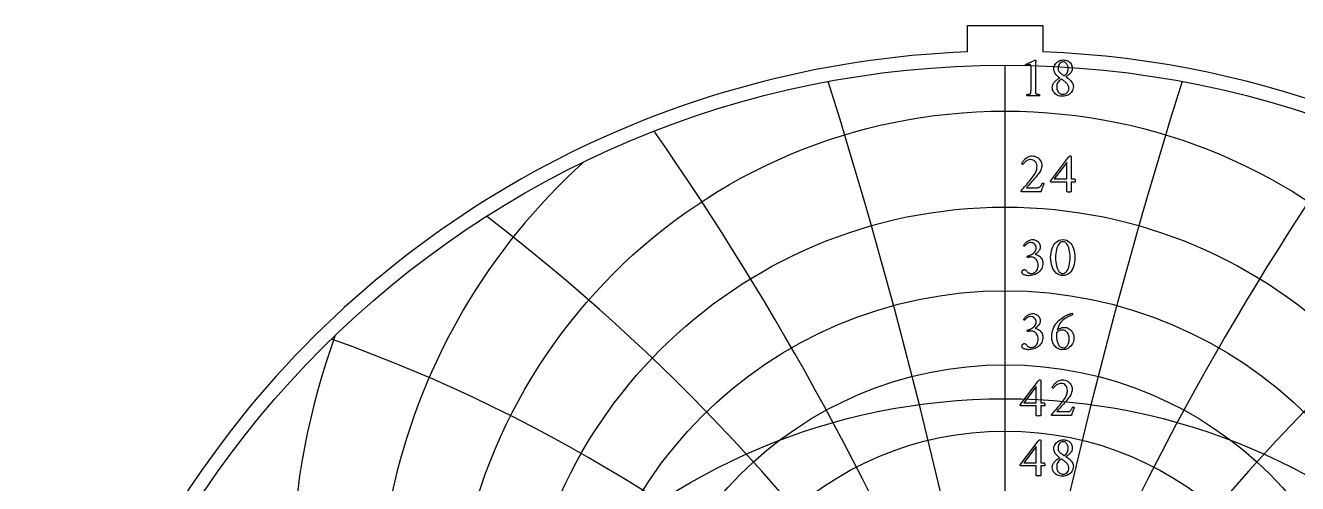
# Model space of a CAD drawing. Header units: millimetres. Extents: x -71 to 71, y -71 to 73.
# Drawn here: x -71.2 to 21.3, y 39.8 to 73.1 of the extents above; entities that cross this region are included whole.
import ezdxf

# ---------------------------------------------------------------- set-up
doc = ezdxf.new("R2010")
doc.units = ezdxf.units.MM
for name, color, linetype in [('CUT_OUTER', 1, 'Continuous'), ('ENGRAVE', 7, 'Continuous'), ('ENGRAVE_FINE', 8, 'Continuous'), ('TEXT', 5, 'Continuous')]:
    doc.layers.add(name, color=color, linetype=linetype)

msp = doc.modelspace()

# ---------------------------------------------------------------- linework, layer by layer
at = {"layer": 'CUT_OUTER'}
for points in [[(-2.73, 73.092), (2.73, 73.092), (2.73, 71.1674)], [(-2.73, 71.1674), (-2.73, 73.092)]]:
    msp.add_lwpolyline(points, dxfattribs=at)
for centre, radius, start, end in [((-0.0002, -0.0002), 71.2199, 143.788848, 87.803032), ((-0.0008, 0.001), 71.2187, 92.196158, 143.789292)]:
    msp.add_arc(centre, radius, start, end, dxfattribs=at)
at = {"layer": 'ENGRAVE'}
msp.add_lwpolyline([(0, -70.2), (0, 70.2)], dxfattribs=at)
for centre, radius in [((0, 0), 70.2), ((0, 26.6246), 40.2362), ((0, 24.427), 35.4591), ((0, 22.6432), 31.1599), ((0, 21.1869), 27.2366), ((0, 0), 45.9522), ((0, 19.9952), 23.6118)]:
    msp.add_circle(centre, radius, dxfattribs=at)
for centre, radius, start, end in [((0, 29.3573), 45.6298, 132.219432, 47.780568), ((0, 32.7997), 51.8337, 159.954591, 20.045409)]:
    msp.add_arc(centre, radius, start, end, dxfattribs=at)
at = {"layer": 'ENGRAVE_FINE'}
for centre, radius, start, end in [((-414.1098, -56.7462), 420.4981, 4.779127, 17.401802), ((-414.1098, -56.7462), 420.4981, 4.779127, 17.401802), ((414.1098, -56.7462), 420.4981, 162.598198, 175.220873), ((414.1098, -56.7462), 420.4981, 162.598198, 175.220873), ((-200.6173, -56.7462), 213.4925, 9.614941, 34.898449), ((-200.6173, -56.7462), 213.4925, 9.614941, 34.898449), ((200.6173, -56.7462), 213.4925, 145.101551, 170.385059), ((200.6173, -56.7462), 213.4925, 145.101551, 170.385059), ((-126.4722, -56.7462), 146.0375, 14.56643, 52.566013), ((-126.4722, -56.7462), 146.0375, 14.56643, 52.566013), ((126.4722, -56.7462), 146.0375, 127.433987, 165.43357), ((126.4722, -56.7462), 146.0375, 127.433987, 165.43357), ((-87.0203, -56.7462), 113.597, 19.697338, 70.43411), ((-87.0203, -56.7462), 113.597, 19.697338, 70.43411), ((87.0203, -56.7462), 113.597, 109.56589, 160.302662), ((87.0203, -56.7462), 113.597, 109.56589, 160.302662)]:
    msp.add_arc(centre, radius, start, end, dxfattribs=at)
at = {"layer": 'TEXT'}
for points in [[(1.8807, 68.4454), (1.8807, 70.0853), (1.8795, 70.1255), (1.876, 70.1589), (1.8702, 70.1857), (1.862, 70.2056), (1.851, 70.2202), (1.8366, 70.2306), (1.8188, 70.2368), (1.7976, 70.2389), (1.7717, 70.2369), (1.7395, 70.2311), (1.7011, 70.2213), (1.6565, 70.2077), (1.6116, 70.1928), (1.5724, 70.1792), (1.539, 70.1669), (1.5112, 70.1558), (1.4948, 70.1711), (1.4832, 70.188), (1.4762, 70.2064), (1.4738, 70.2264), (1.4738, 70.2267), (1.4738, 70.2274), (1.4738, 70.2287), (1.4738, 70.2306), (1.4743, 70.2381), (1.4759, 70.2441), (1.4785, 70.2485), (1.4821, 70.2513), (1.5648, 70.2888), (1.6466, 70.3266), (1.7277, 70.3646), (1.808, 70.4028), (1.8846, 70.4396), (1.9544, 70.4729), (2.0174, 70.5029), (2.0737, 70.5295), (2.1203, 70.5513), (2.1542, 70.5668), (2.1753, 70.5762), (2.1837, 70.5793), (2.1921, 70.5793), (2.2017, 70.5777), (2.2097, 70.5731), (2.2162, 70.5653), (2.2211, 70.5544), (2.225, 70.5424), (2.2284, 70.5315), (2.2312, 70.5217), (2.2336, 70.5129), (2.2325, 70.5065), (2.2294, 70.4874), (2.2242, 70.4557), (2.217, 70.4112), (2.2097, 70.355), (2.2045, 70.2882), (2.2014, 70.2107), (2.2004, 70.1226), (2.2004, 68.4454), (2.2005, 68.4005), (2.2009, 68.3571), (2.2015, 68.3154), (2.2024, 68.2751), (2.2044, 68.2375), (2.2081, 68.2035), (2.2137, 68.1732), (2.2211, 68.1464), (2.2281, 68.1363), (2.2408, 68.1267), (2.2593, 68.1176), (2.2834, 68.1091), (2.3108, 68.1014), (2.3389, 68.0951), (2.3678, 68.09), (2.3976, 68.0862), (2.4255, 68.0835), (2.4489, 68.0816), (2.468, 68.0804), (2.4827, 68.08), (2.4882, 68.0702), (2.4925, 68.0572), (2.4955, 68.0411), (2.4972, 68.0219), (2.4971, 68.0027), (2.4946, 67.9866), (2.4898, 67.9736), (2.4827, 67.9638), (2.4217, 67.9678), (2.3633, 67.9716), (2.3075, 67.9751), (2.2543, 67.9783), (2.2014, 67.981), (2.1464, 67.983), (2.0893, 67.9841), (2.0301, 67.9845), (1.9733, 67.9841), (1.9191, 67.983), (1.8674, 67.981), (1.8184, 67.9783), (1.7688, 67.9751), (1.7157, 67.9716), (1.6588, 67.9678), (1.5984, 67.9638), (1.5912, 67.9736), (1.5864, 67.9866), (1.584, 68.0027), (1.5838, 68.0219), (1.5855, 68.0411), (1.5885, 68.0572), (1.5928, 68.0702), (1.5984, 68.08), (1.613, 68.0804), (1.6321, 68.0816), (1.6556, 68.0835), (1.6835, 68.0862), (1.7132, 68.09), (1.7421, 68.0951), (1.7703, 68.1014), (1.7976, 68.1091), (1.8215, 68.1176), (1.8392, 68.1267), (1.8506, 68.1363), (1.8558, 68.1464), (1.8633, 68.1732), (1.8693, 68.2035), (1.8737, 68.2375), (1.8765, 68.2751), (1.8783, 68.3154), (1.8796, 68.3571), (1.8804, 68.4005), (1.8807, 68.4454)], [(4.2139, 70.5834), (4.3033, 70.579), (4.3888, 70.5658), (4.4704, 70.5437), (4.5481, 70.5129), (4.6201, 70.4737), (4.6846, 70.4267), (4.7415, 70.372), (4.791, 70.3094), (4.8309, 70.2394), (4.8595, 70.1621), (4.8766, 70.0775), (4.8823, 69.9856), (4.8776, 69.9093), (4.8636, 69.8382), (4.8403, 69.7723), (4.8076, 69.7116), (4.7683, 69.6556), (4.7251, 69.6037), (4.678, 69.5559), (4.627, 69.5123), (4.5747, 69.4724), (4.5237, 69.4355), (4.474, 69.4018), (4.4256, 69.3712), (4.4147, 69.3665), (4.4111, 69.3608), (4.4147, 69.354), (4.4256, 69.3463), (4.4878, 69.3105), (4.5496, 69.2695), (4.6113, 69.2233), (4.6726, 69.1719), (4.7313, 69.1164), (4.7847, 69.0577), (4.833, 68.996), (4.8761, 68.9311), (4.9115, 68.8639), (4.9368, 68.7951), (4.952, 68.7248), (4.957, 68.6529), (4.9503, 68.5538), (4.93, 68.4599), (4.8963, 68.3712), (4.8491, 68.2876), (4.7908, 68.2109), (4.724, 68.1428), (4.6486, 68.0833), (4.5647, 68.0323), (4.4748, 67.9914), (4.3815, 67.9622), (4.2849, 67.9447), (4.1848, 67.9389), (4.0778, 67.9441), (3.9767, 67.9596), (3.8816, 67.9856), (3.7925, 68.0219), (3.7112, 68.0676), (3.6394, 68.1215), (3.5773, 68.1838), (3.5247, 68.2544), (3.4829, 68.332), (3.4531, 68.4153), (3.4352, 68.5043), (3.4292, 68.599), (3.4329, 68.6638), (3.4438, 68.7256), (3.4619, 68.7842), (3.4874, 68.8398), (3.5182, 68.8922), (3.5527, 68.9415), (3.5909, 68.9877), (3.6327, 69.0307), (3.6764, 69.0707), (3.7204, 69.1075), (3.7646, 69.1413), (3.8091, 69.1719), (3.8518, 69.1997), (3.8906, 69.2248), (3.9255, 69.2474), (3.9565, 69.2674), (3.9627, 69.2734), (3.9648, 69.2788), (3.9627, 69.2837), (3.9565, 69.2881), (3.9141, 69.3158), (3.8698, 69.3489), (3.8238, 69.3874), (3.7759, 69.4314), (3.7289, 69.48), (3.6856, 69.5326), (3.6459, 69.589), (3.6098, 69.6493), (3.5799, 69.7132), (3.5585, 69.7801), (3.5456, 69.8502), (3.5413, 69.9233), (3.5472, 70.009), (3.5647, 70.0915), (3.5939, 70.1709), (3.6347, 70.2472), (3.6852, 70.3184), (3.7432, 70.3826), (3.8087, 70.4398), (3.8818, 70.49), (3.9601, 70.5309), (4.0416, 70.5601), (4.1262, 70.5776), (4.2139, 70.5834)], [(4.1931, 70.4423), (4.1232, 70.434), (4.0587, 70.4091), (3.9997, 70.3676), (3.9461, 70.3094), (3.9016, 70.2399), (3.8698, 70.1641), (3.8508, 70.0821), (3.8444, 69.9939), (3.8489, 69.9201), (3.8626, 69.8522), (3.8853, 69.7904), (3.917, 69.7344), (3.9551, 69.684), (3.9964, 69.6384), (4.0412, 69.5978), (4.0893, 69.5621), (4.1376, 69.5302), (4.1828, 69.5009), (4.2248, 69.4742), (4.2637, 69.4501), (4.2684, 69.4482), (4.2741, 69.4469), (4.2808, 69.4462), (4.2886, 69.4459), (4.2904, 69.4459), (4.2917, 69.4459), (4.2925, 69.4459), (4.2928, 69.4459), (4.2987, 69.4462), (4.3042, 69.4469), (4.3091, 69.4482), (4.3135, 69.4501), (4.3727, 69.4942), (4.4256, 69.5435), (4.4723, 69.598), (4.5128, 69.6576), (4.5455, 69.7225), (4.5688, 69.7926), (4.5829, 69.8678), (4.5875, 69.9482), (4.5845, 70.0079), (4.5756, 70.0666), (4.5607, 70.1242), (4.5398, 70.1807), (4.5135, 70.2344), (4.4822, 70.2835), (4.446, 70.3279), (4.4049, 70.3676), (4.3589, 70.4003), (4.3083, 70.4236), (4.2531, 70.4376), (4.1931, 70.4423)], [(4.1931, 68.0842), (4.2877, 68.092), (4.3722, 68.1153), (4.4465, 68.1542), (4.5107, 68.2087), (4.5625, 68.2759), (4.5995, 68.353), (4.6217, 68.4399), (4.629, 68.5367), (4.6246, 68.5981), (4.6114, 68.6576), (4.5893, 68.7153), (4.5585, 68.7713), (4.5216, 68.8247), (4.4817, 68.8751), (4.4386, 68.9223), (4.3924, 68.9664), (4.3454, 69.007), (4.3, 69.0437), (4.2562, 69.0765), (4.2139, 69.1055), (4.1763, 69.1299), (4.1464, 69.1491), (4.1244, 69.1631), (4.1101, 69.1719), (4.1023, 69.1755), (4.0956, 69.1781), (4.0899, 69.1797), (4.0852, 69.1802), (4.0795, 69.1799), (4.0748, 69.1792), (4.0712, 69.1779), (4.0686, 69.176), (3.9911, 69.1223), (3.9248, 69.065), (3.8697, 69.004), (3.8257, 68.9394), (3.7921, 68.8691), (3.7681, 68.791), (3.7537, 68.7051), (3.7489, 68.6114), (3.7531, 68.5314), (3.7655, 68.4573), (3.7863, 68.3892), (3.8153, 68.327), (3.8508, 68.2714), (3.8906, 68.2227), (3.9348, 68.1811), (3.9835, 68.1464), (4.0347, 68.1192), (4.0867, 68.0997), (4.1395, 68.0881), (4.1931, 68.0842)], [(2.8189, 61.6076), (2.7979, 61.5561), (2.7764, 61.5012), (2.7543, 61.4429), (2.7318, 61.3813), (2.7094, 61.3192), (2.6882, 61.2594), (2.6679, 61.2019), (2.6487, 61.1467), (2.6316, 61.0972), (2.6176, 61.0565), (2.6067, 61.0245), (2.5989, 61.0014), (1.1957, 61.0014), (1.1893, 61.0062), (1.1827, 61.0123), (1.1758, 61.0197), (1.1687, 61.0284), (1.1623, 61.0374), (1.1578, 61.0456), (1.1551, 61.0529), (1.1541, 61.0596), (1.2398, 61.1561), (1.3264, 61.2547), (1.4141, 61.3554), (1.5029, 61.4581), (1.5911, 61.5617), (1.6773, 61.6647), (1.7613, 61.7672), (1.8433, 61.8691), (1.9214, 61.9688), (1.9938, 62.0643), (2.0605, 62.1556), (2.1215, 62.2428), (2.1782, 62.3313), (2.2237, 62.414), (2.2581, 62.4911), (2.2813, 62.5624), (2.2968, 62.6317), (2.3078, 62.7026), (2.3144, 62.775), (2.3166, 62.8489), (2.3087, 62.9485), (2.2849, 63.0399), (2.2454, 63.1229), (2.19, 63.1976), (2.1224, 63.2594), (2.0462, 63.3035), (1.9615, 63.33), (1.8682, 63.3388), (1.7899, 63.3344), (1.7167, 63.3212), (1.6487, 63.2991), (1.5859, 63.2682), (1.5286, 63.2322), (1.4769, 63.1945), (1.431, 63.1554), (1.3908, 63.1146), (1.3565, 63.0757), (1.3285, 63.042), (1.3067, 63.0134), (1.2912, 62.9901), (1.2786, 62.9918), (1.2657, 62.9968), (1.2526, 63.0052), (1.2393, 63.0171), (1.2275, 63.0296), (1.219, 63.0404), (1.214, 63.0494), (1.2123, 63.0565), (1.2212, 63.0784), (1.2356, 63.1068), (1.2555, 63.1417), (1.2808, 63.1831), (1.3115, 63.2283), (1.3477, 63.2745), (1.3894, 63.3217), (1.4365, 63.3699), (1.4882, 63.4169), (1.5439, 63.4602), (1.6034, 63.4999), (1.6669, 63.536), (1.7342, 63.566), (1.8054, 63.5874), (1.8806, 63.6002), (1.9596, 63.6045), (2.0549, 63.5984), (2.1459, 63.5801), (2.2324, 63.5496), (2.3145, 63.5069), (2.3903, 63.4547), (2.4578, 63.3954), (2.5169, 63.3291), (2.5678, 63.2558), (2.6086, 63.1777), (2.6378, 63.097), (2.6553, 63.0137), (2.6612, 62.9278), (2.6573, 62.8419), (2.6456, 62.7586), (2.6262, 62.6779), (2.5989, 62.5998), (2.5649, 62.5243), (2.5252, 62.4514), (2.4798, 62.3811), (2.4287, 62.3134), (2.3562, 62.2247), (2.2798, 62.1333), (2.1994, 62.039), (2.1152, 61.9418), (2.0303, 61.8447), (1.9476, 61.7508), (1.8673, 61.66), (1.7893, 61.5723), (1.7164, 61.4904), (1.6513, 61.4171), (1.594, 61.3524), (1.5444, 61.2962), (2.3498, 61.2962), (2.4073, 61.301), (2.4593, 61.3154), (2.5059, 61.3394), (2.547, 61.373), (2.5848, 61.4165), (2.6212, 61.4701), (2.6564, 61.5338), (2.6902, 61.6076), (2.6962, 61.6185), (2.7058, 61.6263), (2.719, 61.6309), (2.7359, 61.6325), (2.7432, 61.632), (2.7525, 61.6304), (2.7639, 61.6278), (2.7774, 61.6242), (2.7909, 61.62), (2.8023, 61.6159), (2.8117, 61.6117), (2.8189, 61.6076)], [(4.7328, 63.6128), (4.7483, 63.6113), (4.7614, 63.6066), (4.7721, 63.5988), (4.7806, 63.5879), (4.7869, 63.5754), (4.7915, 63.563), (4.7942, 63.5505), (4.7951, 63.5381), (4.7951, 61.9397), (5.0359, 61.9397), (5.046, 61.9366), (5.0556, 61.9273), (5.0647, 61.9117), (5.0733, 61.8899), (5.0805, 61.8639), (5.0857, 61.8359), (5.0888, 61.8058), (5.0899, 61.7736), (5.0891, 61.7524), (5.0868, 61.7342), (5.0829, 61.7192), (5.0774, 61.7072), (4.7951, 61.7072), (4.7951, 60.9973), (4.7934, 60.9966), (4.7884, 60.9947), (4.7799, 60.9915), (4.7681, 60.9869), (4.7488, 60.9824), (4.7178, 60.9791), (4.6751, 60.9772), (4.6207, 60.9765), (4.5572, 60.9786), (4.5118, 60.9848), (4.4845, 60.9952), (4.4754, 61.0097), (4.4754, 61.7072), (3.3337, 61.7072), (3.324, 61.7141), (3.3156, 61.7223), (3.3084, 61.7317), (3.3026, 61.7425), (3.2981, 61.7535), (3.2948, 61.7638), (3.2929, 61.7733), (3.2922, 61.7819), (4.6124, 63.509), (4.6239, 63.5224), (4.6374, 63.5376), (4.6529, 63.5546), (4.6706, 63.5734), (4.6885, 63.5906), (4.7048, 63.6029), (4.7196, 63.6103), (4.7328, 63.6128)], [(4.4754, 63.1271), (3.5662, 61.9397), (4.4754, 61.9397)], [(2.0218, 57.5215), (2.075, 57.5178), (2.1308, 57.5065), (2.1892, 57.4877), (2.2502, 57.4613), (2.3102, 57.4277), (2.3659, 57.3871), (2.4171, 57.3395), (2.464, 57.2849), (2.503, 57.2237), (2.5309, 57.1562), (2.5477, 57.0825), (2.5532, 57.0026), (2.5492, 56.9395), (2.5372, 56.8791), (2.517, 56.8212), (2.4889, 56.766), (2.4552, 56.7138), (2.4183, 56.6653), (2.3784, 56.6204), (2.3353, 56.5791), (2.2918, 56.5418), (2.2507, 56.5086), (2.2119, 56.4795), (2.1754, 56.4546), (2.2346, 56.4424), (2.2958, 56.4224), (2.3592, 56.3946), (2.4245, 56.3591), (2.4885, 56.3159), (2.5475, 56.2652), (2.6016, 56.2069), (2.6508, 56.1411), (2.6917, 56.0678), (2.7209, 55.987), (2.7384, 55.8987), (2.7442, 55.8028), (2.7386, 55.7015), (2.7219, 55.6051), (2.694, 55.5136), (2.655, 55.4271), (2.6067, 55.3461), (2.5512, 55.2714), (2.4884, 55.2029), (2.4183, 55.1406), (2.3424, 55.0849), (2.2621, 55.0363), (2.1774, 54.9946), (2.0883, 54.96), (1.9964, 54.9328), (1.9035, 54.9133), (1.8096, 54.9016), (1.7146, 54.8977), (1.6727, 54.8992), (1.6259, 54.9034), (1.5741, 54.9106), (1.5174, 54.9206), (1.4597, 54.9337), (1.4048, 54.9501), (1.3528, 54.97), (1.3036, 54.9932), (1.2943, 55.0015), (1.2828, 55.014), (1.2694, 55.0306), (1.2538, 55.0513), (1.2393, 55.0744), (1.2289, 55.098), (1.2226, 55.1222), (1.2206, 55.1468), (1.2238, 55.1883), (1.2335, 55.2257), (1.2498, 55.2589), (1.2725, 55.288), (1.2993, 55.3116), (1.328, 55.3285), (1.3585, 55.3386), (1.3908, 55.342), (1.4301, 55.3379), (1.465, 55.3259), (1.4955, 55.3058), (1.5216, 55.2776), (1.5456, 55.2463), (1.5698, 55.2169), (1.5943, 55.1892), (1.6191, 55.1634), (1.6496, 55.1366), (1.683, 55.1141), (1.7192, 55.0961), (1.7582, 55.0825), (1.7986, 55.0725), (1.8386, 55.0653), (1.8785, 55.0611), (1.918, 55.0596), (1.9721, 55.0634), (2.0265, 55.0747), (2.0811, 55.0935), (2.136, 55.1198), (2.1888, 55.1549), (2.2372, 55.1998), (2.2812, 55.2545), (2.3208, 55.3191), (2.3534, 55.3945), (2.3768, 55.4815), (2.3908, 55.5803), (2.3955, 55.6907), (2.3908, 55.7713), (2.3768, 55.8469), (2.3534, 55.9176), (2.3208, 55.9834), (2.2807, 56.0434), (2.2351, 56.097), (2.1841, 56.1441), (2.1277, 56.1847), (2.0676, 56.2174), (2.0057, 56.2408), (1.942, 56.2548), (1.8765, 56.2595), (1.8432, 56.2582), (1.8096, 56.2543), (1.7757, 56.2478), (1.7416, 56.2387), (1.7093, 56.2291), (1.6809, 56.2211), (1.6564, 56.2146), (1.6357, 56.2096), (1.6248, 56.227), (1.6171, 56.246), (1.6124, 56.2665), (1.6108, 56.2885), (1.6113, 56.302), (1.6129, 56.3134), (1.6155, 56.3228), (1.6191, 56.33), (1.699, 56.3511), (1.7769, 56.3767), (1.8527, 56.4071), (1.9263, 56.4421), (1.9955, 56.4822), (2.0576, 56.5278), (2.1128, 56.5787), (2.1609, 56.6352), (2.2, 56.6978), (2.2279, 56.7675), (2.2446, 56.8442), (2.2502, 56.9279), (2.2432, 57.0054), (2.2222, 57.0763), (2.1871, 57.1404), (2.1381, 57.1977), (2.0781, 57.2449), (2.0104, 57.2787), (1.9349, 57.2989), (1.8516, 57.3057), (1.7893, 57.3019), (1.7312, 57.2906), (1.6773, 57.2718), (1.6274, 57.2455), (1.5822, 57.2151), (1.5418, 57.1842), (1.5064, 57.1528), (1.4759, 57.1209), (1.4501, 57.0917), (1.4287, 57.0685), (1.4117, 57.0512), (1.3991, 57.04), (1.3908, 57.0418), (1.3825, 57.0472), (1.3742, 57.0563), (1.3659, 57.069), (1.3586, 57.0836), (1.3534, 57.0981), (1.3503, 57.1126), (1.3493, 57.1271), (1.3826, 57.1745), (1.4204, 57.2211), (1.4625, 57.2669), (1.5091, 57.3119), (1.5598, 57.3547), (1.6145, 57.3939), (1.673, 57.4294), (1.7354, 57.4613), (1.8015, 57.4877), (1.8713, 57.5065), (1.9448, 57.5178), (2.0218, 57.5215)], [(4.1931, 57.5174), (4.3308, 57.5062), (4.4573, 57.4728), (4.5726, 57.417), (4.6768, 57.3389), (4.7694, 57.2422), (4.8501, 57.1308), (4.9189, 57.0045), (4.9757, 56.8635), (5.0202, 56.7116), (5.052, 56.5527), (5.0711, 56.3867), (5.0774, 56.2138), (5.0709, 56.0408), (5.0515, 55.8749), (5.019, 55.716), (4.9736, 55.5641), (4.9159, 55.4229), (4.8465, 55.2963), (4.7654, 55.1842), (4.6726, 55.0866), (4.5687, 55.0076), (4.4542, 54.9512), (4.329, 54.9173), (4.1931, 54.906), (4.0608, 54.9173), (3.9378, 54.9512), (3.8242, 55.0076), (3.7198, 55.0866), (3.626, 55.1842), (3.5439, 55.2963), (3.4735, 55.4229), (3.4147, 55.5641), (3.3684, 55.716), (3.3353, 55.8749), (3.3155, 56.0408), (3.3088, 56.2138), (3.3153, 56.3867), (3.3348, 56.5527), (3.3672, 56.7116), (3.4126, 56.8635), (3.4705, 57.0045), (3.5403, 57.1308), (3.622, 57.2422), (3.7157, 57.3389), (3.8203, 57.417), (3.9347, 57.4728), (4.059, 57.5062), (4.1931, 57.5174)], [(4.2139, 57.3679), (4.1318, 57.3582), (4.0556, 57.329), (3.9854, 57.2804), (3.9212, 57.2123), (3.8635, 57.1278), (3.8127, 57.0301), (3.769, 56.9192), (3.7323, 56.795), (3.7032, 56.6606), (3.6825, 56.5189), (3.67, 56.37), (3.6659, 56.2138), (3.67, 56.0593), (3.6825, 55.9112), (3.7032, 55.7697), (3.7323, 55.6346), (3.7685, 55.5094), (3.8107, 55.3975), (3.8588, 55.2987), (3.9129, 55.2133), (3.9722, 55.1442), (4.0359, 55.0949), (4.104, 55.0653), (4.1765, 55.0555), (4.264, 55.0656), (4.3436, 55.096), (4.4155, 55.1466), (4.4796, 55.2174), (4.536, 55.3051), (4.5849, 55.4063), (4.6263, 55.521), (4.6602, 55.6492), (4.6865, 55.787), (4.7053, 55.9304), (4.7166, 56.0796), (4.7204, 56.2345), (4.7164, 56.3904), (4.7043, 56.5381), (4.6842, 56.6779), (4.656, 56.8095), (4.6207, 56.9307), (4.5792, 57.0389), (4.5315, 57.1341), (4.4775, 57.2164), (4.4182, 57.2827), (4.3545, 57.3301), (4.2864, 57.3585), (4.2139, 57.3679)], [(2.0218, 52.142), (2.075, 52.1382), (2.1308, 52.1269), (2.1892, 52.1081), (2.2502, 52.0818), (2.3102, 52.0482), (2.3659, 52.0075), (2.4171, 51.9599), (2.464, 51.9053), (2.503, 51.8441), (2.5309, 51.7766), (2.5477, 51.7029), (2.5532, 51.623), (2.5492, 51.5599), (2.5372, 51.4995), (2.517, 51.4416), (2.4889, 51.3864), (2.4552, 51.3342), (2.4183, 51.2857), (2.3784, 51.2408), (2.3353, 51.1995), (2.2918, 51.1622), (2.2507, 51.129), (2.2119, 51.0999), (2.1754, 51.075), (2.2346, 51.0628), (2.2958, 51.0428), (2.3592, 51.015), (2.4245, 50.9795), (2.4885, 50.9363), (2.5475, 50.8856), (2.6016, 50.8273), (2.6508, 50.7615), (2.6917, 50.6882), (2.7209, 50.6074), (2.7384, 50.5191), (2.7442, 50.4232), (2.7386, 50.3219), (2.7219, 50.2255), (2.694, 50.134), (2.655, 50.0475), (2.6067, 49.9665), (2.5512, 49.8918), (2.4884, 49.8233), (2.4183, 49.761), (2.3424, 49.7053), (2.2621, 49.6567), (2.1774, 49.615), (2.0883, 49.5804), (1.9964, 49.5532), (1.9035, 49.5337), (1.8096, 49.522), (1.7146, 49.5181), (1.6727, 49.5196), (1.6259, 49.5238), (1.5741, 49.531), (1.5174, 49.541), (1.4597, 49.5541), (1.4048, 49.5705), (1.3528, 49.5904), (1.3036, 49.6136), (1.2943, 49.6219), (1.2828, 49.6344), (1.2694, 49.651), (1.2538, 49.6717), (1.2393, 49.6948), (1.2289, 49.7184), (1.2226, 49.7426), (1.2206, 49.7672), (1.2238, 49.8087), (1.2335, 49.8461), (1.2498, 49.8793), (1.2725, 49.9084), (1.2993, 49.932), (1.328, 49.9489), (1.3585, 49.959), (1.3908, 49.9624), (1.4301, 49.9583), (1.465, 49.9463), (1.4955, 49.9262), (1.5216, 49.898), (1.5456, 49.8667), (1.5698, 49.8373), (1.5943, 49.8097), (1.6191, 49.7838), (1.6496, 49.757), (1.683, 49.7345), (1.7192, 49.7165), (1.7582, 49.7029), (1.7986, 49.6929), (1.8386, 49.6858), (1.8785, 49.6815), (1.918, 49.68), (1.9721, 49.6838), (2.0265, 49.6951), (2.0811, 49.7139), (2.136, 49.7402), (2.1888, 49.7753), (2.2372, 49.8202), (2.2812, 49.8749), (2.3208, 49.9395), (2.3534, 50.0149), (2.3768, 50.102), (2.3908, 50.2007), (2.3955, 50.3111), (2.3908, 50.3917), (2.3768, 50.4673), (2.3534, 50.538), (2.3208, 50.6038), (2.2807, 50.6638), (2.2351, 50.7174), (2.1841, 50.7645), (2.1277, 50.8051), (2.0676, 50.8378), (2.0057, 50.8612), (1.942, 50.8752), (1.8765, 50.8799), (1.8432, 50.8786), (1.8096, 50.8747), (1.7757, 50.8682), (1.7416, 50.8591), (1.7093, 50.8495), (1.6809, 50.8415), (1.6564, 50.835), (1.6357, 50.83), (1.6248, 50.8474), (1.6171, 50.8664), (1.6124, 50.8869), (1.6108, 50.9089), (1.6113, 50.9224), (1.6129, 50.9338), (1.6155, 50.9432), (1.6191, 50.9504), (1.699, 50.9715), (1.7769, 50.9971), (1.8527, 51.0275), (1.9263, 51.0625), (1.9955, 51.1026), (2.0576, 51.1482), (2.1128, 51.1991), (2.1609, 51.2556), (2.2, 51.3182), (2.2279, 51.3879), (2.2446, 51.4646), (2.2502, 51.5483), (2.2432, 51.6259), (2.2222, 51.6967), (2.1871, 51.7608), (2.1381, 51.8181), (2.0781, 51.8654), (2.0104, 51.8991), (1.9349, 51.9193), (1.8516, 51.9261), (1.7893, 51.9223), (1.7312, 51.911), (1.6773, 51.8922), (1.6274, 51.8659), (1.5822, 51.8355), (1.5418, 51.8046), (1.5064, 51.7732), (1.4759, 51.7413), (1.4501, 51.7121), (1.4287, 51.6889), (1.4117, 51.6717), (1.3991, 51.6604), (1.3908, 51.6622), (1.3825, 51.6676), (1.3742, 51.6767), (1.3659, 51.6894), (1.3586, 51.704), (1.3534, 51.7185), (1.3503, 51.733), (1.3493, 51.7475), (1.3826, 51.7949), (1.4204, 51.8415), (1.4625, 51.8873), (1.5091, 51.9323), (1.5598, 51.9751), (1.6145, 52.0143), (1.673, 52.0498), (1.7354, 52.0818), (1.8015, 52.1081), (1.8713, 52.1269), (1.9448, 52.1382), (2.0218, 52.142)], [(4.2596, 51.1414), (4.3611, 51.1365), (4.4542, 51.1217), (4.5386, 51.097), (4.6145, 51.0625), (4.6825, 51.0204), (4.7432, 50.9728), (4.7967, 50.9197), (4.8429, 50.8612), (4.8824, 50.7992), (4.916, 50.7356), (4.9437, 50.6705), (4.9653, 50.6038), (4.9817, 50.538), (4.9934, 50.4756), (5.0004, 50.4166), (5.0027, 50.3609), (4.9958, 50.2508), (4.9752, 50.1445), (4.9408, 50.0421), (4.8927, 49.9437), (4.833, 49.8518), (4.764, 49.7693), (4.6856, 49.6961), (4.5979, 49.6323), (4.5026, 49.5805), (4.4012, 49.5436), (4.2939, 49.5214), (4.1807, 49.514), (4.0915, 49.519), (4.0068, 49.5342), (3.9265, 49.5595), (3.8506, 49.5949), (3.7797, 49.6387), (3.7141, 49.6889), (3.6541, 49.7456), (3.5994, 49.8087), (3.5505, 49.8771), (3.5076, 49.9494), (3.4706, 50.0255), (3.4396, 50.1056), (3.4151, 50.1875), (3.3976, 50.2691), (3.3871, 50.3504), (3.3836, 50.4315), (3.3898, 50.5851), (3.4085, 50.7346), (3.4396, 50.8799), (3.4832, 51.021), (3.5387, 51.1557), (3.6057, 51.2815), (3.684, 51.3986), (3.7738, 51.5068), (3.8492, 51.5841), (3.93, 51.6583), (4.0163, 51.7294), (4.108, 51.7974), (4.203, 51.8615), (4.299, 51.9209), (4.396, 51.9756), (4.4941, 52.0257), (4.591, 52.0701), (4.6846, 52.1077), (4.7747, 52.1386), (4.8615, 52.1627), (4.8748, 52.1597), (4.8854, 52.1508), (4.8935, 52.1359), (4.8989, 52.115), (4.9025, 52.0928), (4.9051, 52.074), (4.9067, 52.0585), (4.9072, 52.0465), (4.8407, 52.0236), (4.7697, 51.9966), (4.6943, 51.9655), (4.6145, 51.9302), (4.5324, 51.8897), (4.45, 51.843), (4.3674, 51.7901), (4.2845, 51.7309), (4.2035, 51.6646), (4.1267, 51.5903), (4.0541, 51.5079), (3.9855, 51.4175), (3.923, 51.318), (3.8683, 51.2084), (3.8213, 51.0886), (3.7821, 50.9587), (3.8376, 50.9999), (3.8963, 51.0361), (3.958, 51.0673), (4.0229, 51.0937), (4.0875, 51.1146), (4.1485, 51.1295), (4.2058, 51.1384), (4.2596, 51.1414)], [(3.7489, 50.7802), (3.745, 50.7468), (3.7416, 50.7128), (3.7388, 50.6782), (3.7365, 50.6432), (3.7346, 50.6079), (3.7333, 50.5726), (3.7326, 50.5374), (3.7323, 50.5021), (3.7341, 50.4328), (3.7396, 50.3619), (3.7486, 50.2896), (3.7614, 50.2156), (3.7778, 50.1422), (3.7982, 50.0713), (3.8225, 50.0031), (3.8506, 49.9374), (3.8827, 49.8761), (3.9186, 49.8207), (3.9584, 49.7713), (4.0022, 49.7278), (4.0496, 49.6924), (4.1008, 49.6671), (4.1555, 49.6519), (4.2139, 49.6468), (4.307, 49.6582), (4.3914, 49.6925), (4.4669, 49.7496), (4.5336, 49.8295), (4.5881, 49.9265), (4.627, 50.035), (4.6503, 50.1549), (4.6581, 50.2862), (4.6549, 50.3718), (4.6451, 50.4543), (4.6289, 50.5337), (4.6062, 50.61), (4.5765, 50.6811), (4.5393, 50.7449), (4.4945, 50.8015), (4.4422, 50.8508), (4.3818, 50.8908), (4.3125, 50.9193), (4.2344, 50.9364), (4.1475, 50.9421), (4.1027, 50.9404), (4.0556, 50.9354), (4.0062, 50.927), (3.9544, 50.9151), (3.9019, 50.8966), (3.8501, 50.8679), (3.7991, 50.8291), (3.7489, 50.7802)], [(2.5242, 47.3338), (2.5396, 47.3322), (2.5527, 47.3275), (2.5635, 47.3197), (2.5719, 47.3088), (2.5783, 47.2964), (2.5828, 47.2839), (2.5855, 47.2715), (2.5865, 47.259), (2.5865, 45.6607), (2.8272, 45.6607), (2.8374, 45.6575), (2.847, 45.6482), (2.8561, 45.6326), (2.8646, 45.6108), (2.8719, 45.5849), (2.8771, 45.5569), (2.8802, 45.5268), (2.8812, 45.4946), (2.8804, 45.4733), (2.8781, 45.4551), (2.8742, 45.4401), (2.8688, 45.4282), (2.5865, 45.4282), (2.5865, 44.7182), (2.5848, 44.7176), (2.5797, 44.7156), (2.5713, 44.7124), (2.5595, 44.7079), (2.5401, 44.7033), (2.5091, 44.7001), (2.4664, 44.6981), (2.4121, 44.6975), (2.3485, 44.6996), (2.3031, 44.7058), (2.2759, 44.7162), (2.2668, 44.7307), (2.2668, 45.4282), (1.1251, 45.4282), (1.1154, 45.435), (1.1069, 45.4432), (1.0998, 45.4527), (1.0939, 45.4635), (1.0894, 45.4745), (1.0862, 45.4847), (1.0842, 45.4942), (1.0836, 45.5029), (2.4038, 47.23), (2.4152, 47.2433), (2.4287, 47.2585), (2.4443, 47.2755), (2.4619, 47.2943), (2.4798, 47.3116), (2.4962, 47.3239), (2.5109, 47.3313), (2.5242, 47.3338)], [(5.0276, 45.3285), (5.0066, 45.277), (4.985, 45.2221), (4.963, 45.1639), (4.9404, 45.1023), (4.9181, 45.0401), (4.8968, 44.9803), (4.8766, 44.9228), (4.8574, 44.8677), (4.8403, 44.8181), (4.8262, 44.7774), (4.8154, 44.7455), (4.8076, 44.7224), (3.4043, 44.7224), (3.398, 44.7272), (3.3913, 44.7333), (3.3845, 44.7407), (3.3773, 44.7494), (3.371, 44.7583), (3.3664, 44.7665), (3.3637, 44.7739), (3.3628, 44.7805), (3.4484, 44.877), (3.5351, 44.9756), (3.6228, 45.0763), (3.7115, 45.1791), (3.7998, 45.2826), (3.8859, 45.3856), (3.97, 45.4881), (4.052, 45.5901), (4.1301, 45.6897), (4.2025, 45.7852), (4.2692, 45.8765), (4.3301, 45.9637), (4.3868, 46.0522), (4.4324, 46.135), (4.4667, 46.212), (4.49, 46.2834), (4.5054, 46.3527), (4.5164, 46.4235), (4.5231, 46.4959), (4.5253, 46.5699), (4.5173, 46.6695), (4.4936, 46.7608), (4.454, 46.8439), (4.3986, 46.9186), (4.331, 46.9803), (4.2549, 47.0245), (4.1702, 47.0509), (4.0769, 47.0597), (3.9985, 47.0553), (3.9253, 47.0421), (3.8574, 47.02), (3.7946, 46.9892), (3.7372, 46.9531), (3.6856, 46.9155), (3.6397, 46.8763), (3.5994, 46.8356), (3.5652, 46.7966), (3.5372, 46.7629), (3.5154, 46.7344), (3.4998, 46.711), (3.4872, 46.7127), (3.4744, 46.7178), (3.4613, 46.7262), (3.4479, 46.738), (3.4361, 46.7506), (3.4277, 46.7613), (3.4226, 46.7703), (3.4209, 46.7774), (3.4299, 46.7994), (3.4443, 46.8278), (3.4641, 46.8627), (3.4894, 46.9041), (3.5202, 46.9492), (3.5564, 46.9954), (3.598, 47.0426), (3.6451, 47.0909), (3.6969, 47.1378), (3.7525, 47.1812), (3.8121, 47.2209), (3.8755, 47.2569), (3.9429, 47.2869), (4.0141, 47.3083), (4.0892, 47.3212), (4.1682, 47.3254), (4.2636, 47.3194), (4.3545, 47.3011), (4.4411, 47.2706), (4.5232, 47.2279), (4.5989, 47.1756), (4.6664, 47.1163), (4.7256, 47.05), (4.7764, 46.9767), (4.8173, 46.8986), (4.8465, 46.8179), (4.864, 46.7346), (4.8698, 46.6487), (4.8659, 46.5628), (4.8543, 46.4796), (4.8348, 46.3989), (4.8076, 46.3208), (4.7736, 46.2453), (4.7339, 46.1723), (4.6885, 46.102), (4.6374, 46.0343), (4.5648, 45.9457), (4.4884, 45.8542), (4.4081, 45.7599), (4.3239, 45.6627), (4.2389, 45.5657), (4.1563, 45.4718), (4.076, 45.3809), (3.998, 45.2932), (3.9251, 45.2114), (3.86, 45.1381), (3.8026, 45.0733), (3.7531, 45.0172), (4.5585, 45.0172), (4.6159, 45.022), (4.668, 45.0364), (4.7145, 45.0604), (4.7557, 45.094), (4.7934, 45.1374), (4.8299, 45.191), (4.865, 45.2547), (4.8989, 45.3285), (4.9049, 45.3394), (4.9145, 45.3472), (4.9277, 45.3519), (4.9446, 45.3534), (4.9518, 45.3529), (4.9612, 45.3514), (4.9726, 45.3488), (4.9861, 45.3451), (4.9996, 45.341), (5.011, 45.3368), (5.0203, 45.3327), (5.0276, 45.3285)], [(2.2668, 46.848), (1.3576, 45.6607), (2.2668, 45.6607)], [(2.5242, 42.9736), (2.5396, 42.9721), (2.5527, 42.9674), (2.5635, 42.9596), (2.5719, 42.9487), (2.5783, 42.9363), (2.5828, 42.9238), (2.5855, 42.9114), (2.5865, 42.8989), (2.5865, 41.3005), (2.8272, 41.3005), (2.8374, 41.2974), (2.847, 41.2881), (2.8561, 41.2725), (2.8646, 41.2507), (2.8719, 41.2248), (2.8771, 41.1967), (2.8802, 41.1666), (2.8812, 41.1345), (2.8804, 41.1132), (2.8781, 41.095), (2.8742, 41.08), (2.8688, 41.068), (2.5865, 41.068), (2.5865, 40.3581), (2.5848, 40.3575), (2.5797, 40.3555), (2.5713, 40.3523), (2.5595, 40.3477), (2.5401, 40.3432), (2.5091, 40.34), (2.4664, 40.338), (2.4121, 40.3374), (2.3485, 40.3394), (2.3031, 40.3457), (2.2759, 40.356), (2.2668, 40.3706), (2.2668, 41.068), (1.1251, 41.068), (1.1154, 41.0749), (1.1069, 41.0831), (1.0998, 41.0926), (1.0939, 41.1033), (1.0894, 41.1144), (1.0862, 41.1246), (1.0842, 41.1341), (1.0836, 41.1428), (2.4038, 42.8698), (2.4152, 42.8832), (2.4287, 42.8984), (2.4443, 42.9154), (2.4619, 42.9342), (2.4798, 42.9514), (2.4962, 42.9638), (2.5109, 42.9712), (2.5242, 42.9736)], [(4.2139, 42.9695), (4.3033, 42.9651), (4.3888, 42.9518), (4.4704, 42.9298), (4.5481, 42.8989), (4.6201, 42.8597), (4.6846, 42.8128), (4.7415, 42.758), (4.791, 42.6955), (4.8309, 42.6254), (4.8595, 42.5481), (4.8766, 42.4635), (4.8823, 42.3716), (4.8776, 42.2954), (4.8636, 42.2243), (4.8403, 42.1584), (4.8076, 42.0976), (4.7683, 42.0416), (4.7251, 41.9897), (4.678, 41.942), (4.627, 41.8984), (4.5747, 41.8584), (4.5237, 41.8216), (4.474, 41.7878), (4.4256, 41.7572), (4.4147, 41.7525), (4.4111, 41.7468), (4.4147, 41.7401), (4.4256, 41.7323), (4.4878, 41.6965), (4.5496, 41.6555), (4.6113, 41.6093), (4.6726, 41.5579), (4.7313, 41.5024), (4.7847, 41.4438), (4.833, 41.382), (4.8761, 41.3171), (4.9115, 41.2499), (4.9368, 41.1812), (4.952, 41.1109), (4.957, 41.039), (4.9503, 40.9399), (4.93, 40.8459), (4.8963, 40.7572), (4.8491, 40.6736), (4.7908, 40.597), (4.724, 40.5288), (4.6486, 40.4693), (4.5647, 40.4183), (4.4748, 40.3774), (4.3815, 40.3483), (4.2849, 40.3307), (4.1848, 40.3249), (4.0778, 40.3301), (3.9767, 40.3457), (3.8816, 40.3716), (3.7925, 40.4079), (3.7112, 40.4536), (3.6394, 40.5076), (3.5773, 40.5698), (3.5247, 40.6404), (3.4829, 40.718), (3.4531, 40.8013), (3.4352, 40.8903), (3.4292, 40.985), (3.4329, 41.0499), (3.4438, 41.1116), (3.4619, 41.1703), (3.4874, 41.2258), (3.5182, 41.2782), (3.5527, 41.3275), (3.5909, 41.3737), (3.6327, 41.4168), (3.6764, 41.4567), (3.7204, 41.4936), (3.7646, 41.5273), (3.8091, 41.5579), (3.8518, 41.5857), (3.8906, 41.6109), (3.9255, 41.6334), (3.9565, 41.6534), (3.9627, 41.6594), (3.9648, 41.6648), (3.9627, 41.6698), (3.9565, 41.6742), (3.9141, 41.7018), (3.8698, 41.7349), (3.8238, 41.7734), (3.7759, 41.8174), (3.7289, 41.8661), (3.6856, 41.9186), (3.6459, 41.975), (3.6098, 42.0354), (3.5799, 42.0992), (3.5585, 42.1661), (3.5456, 42.2362), (3.5413, 42.3094), (3.5472, 42.395), (3.5647, 42.4775), (3.5939, 42.5569), (3.6347, 42.6332), (3.6852, 42.7044), (3.7432, 42.7686), (3.8087, 42.8259), (3.8818, 42.8761), (3.9601, 42.9169), (4.0416, 42.9461), (4.1262, 42.9636), (4.2139, 42.9695)], [(4.1931, 42.8283), (4.1232, 42.82), (4.0587, 42.7951), (3.9997, 42.7536), (3.9461, 42.6955), (3.9016, 42.6259), (3.8698, 42.5502), (3.8508, 42.4682), (3.8444, 42.38), (3.8489, 42.3061), (3.8626, 42.2383), (3.8853, 42.1764), (3.917, 42.1205), (3.9551, 42.07), (3.9964, 42.0245), (4.0412, 41.9839), (4.0893, 41.9482), (4.1376, 41.9163), (4.1828, 41.8869), (4.2248, 41.8602), (4.2637, 41.8361), (4.2684, 41.8343), (4.2741, 41.833), (4.2808, 41.8322), (4.2886, 41.8319), (4.2904, 41.8319), (4.2917, 41.8319), (4.2925, 41.8319), (4.2928, 41.8319), (4.2987, 41.8322), (4.3042, 41.833), (4.3091, 41.8343), (4.3135, 41.8361), (4.3727, 41.8802), (4.4256, 41.9295), (4.4723, 41.984), (4.5128, 42.0437), (4.5455, 42.1085), (4.5688, 42.1786), (4.5829, 42.2538), (4.5875, 42.3343), (4.5845, 42.394), (4.5756, 42.4526), (4.5607, 42.5102), (4.5398, 42.5668), (4.5135, 42.6205), (4.4822, 42.6695), (4.446, 42.7139), (4.4049, 42.7536), (4.3589, 42.7863), (4.3083, 42.8096), (4.2531, 42.8237), (4.1931, 42.8283)], [(2.2668, 42.4879), (1.3576, 41.3005), (2.2668, 41.3005)], [(4.1931, 40.4702), (4.2877, 40.478), (4.3722, 40.5013), (4.4465, 40.5403), (4.5107, 40.5948), (4.5625, 40.662), (4.5995, 40.739), (4.6217, 40.8259), (4.629, 40.9227), (4.6246, 40.9841), (4.6114, 41.0436), (4.5893, 41.1014), (4.5585, 41.1573), (4.5216, 41.2108), (4.4817, 41.2611), (4.4386, 41.3083), (4.3924, 41.3524), (4.3454, 41.393), (4.3, 41.4297), (4.2562, 41.4626), (4.2139, 41.4915), (4.1763, 41.5159), (4.1464, 41.5351), (4.1244, 41.5491), (4.1101, 41.5579), (4.1023, 41.5616), (4.0956, 41.5642), (4.0899, 41.5657), (4.0852, 41.5662), (4.0795, 41.566), (4.0748, 41.5652), (4.0712, 41.5639), (4.0686, 41.5621), (3.9911, 41.5084), (3.9248, 41.451), (3.8697, 41.3901), (3.8257, 41.3254), (3.7921, 41.2551), (3.7681, 41.177), (3.7537, 41.0911), (3.7489, 40.9975), (3.7531, 40.9174), (3.7655, 40.8433), (3.7863, 40.7752), (3.8153, 40.7131), (3.8508, 40.6574), (3.8906, 40.6088), (3.9348, 40.5671), (3.9835, 40.5325), (4.0347, 40.5052), (4.0867, 40.4858), (4.1395, 40.4741), (4.1931, 40.4702)]]:
    msp.add_lwpolyline(points, close=True, dxfattribs=at)

doc.saveas('drawing.dxf')
